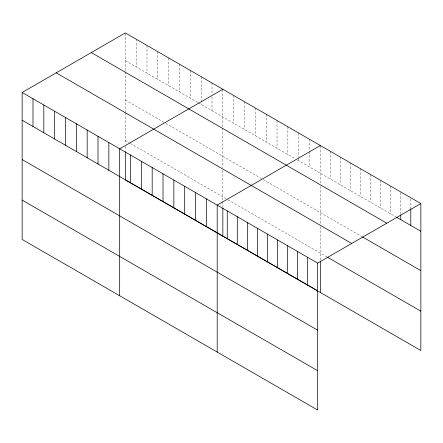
<?xml version="1.0" encoding="UTF-8"?>
<svg xmlns="http://www.w3.org/2000/svg" width="443" height="443" viewBox="0 0 443 443"><rect width="100%" height="100%" fill="white"/><g stroke="black" fill="none" stroke-linecap="round" stroke-linejoin="round"><path stroke-width="0.33" stroke-dasharray="2.21 1.66" d="M125.319 70.492L125.319 32.932M222.846 126.798L222.846 89.237M320.372 183.103L320.372 145.542M125.319 60.652L197.75 102.471M198.32 102.798L295.276 158.777M297.558 160.095L396.025 216.943M125.319 100.002L165.245 123.049M165.815 123.376L262.765 179.354M263.336 179.681L361.743 236.496M125.319 140.536L129.882 143.172M130.452 143.499L227.409 199.477M227.979 199.804L326.873 256.901M410.799 199.101L410.799 207.894M400.754 192.627L400.754 213.587M390.704 186.149L390.704 213.875M380.659 180.345L380.659 208.072M370.608 174.548L370.608 202.268M360.563 168.744L360.563 196.47M350.513 162.941L350.513 190.667M340.468 157.143L340.468 184.864M330.417 151.34L330.417 179.066M320.372 186.381L320.372 224.097M320.372 226.799L320.372 260.362M309.535 139.285L309.535 150.781M309.535 151.456L309.535 167.005M298.698 133.027L298.698 157.37M298.698 158.046L298.698 160.754M287.861 126.77L287.861 154.496M277.025 120.518L277.025 148.239M266.188 114.261L266.188 141.981M255.356 108.003L255.356 135.73M244.519 101.746L244.519 129.472M233.682 95.489L233.682 123.215M222.846 128.105L222.846 167.792M222.846 170.494L222.846 200.779M222.846 201.432L222.846 206.682M212.009 82.979L212.009 94.475M212.009 97.178L212.009 110.7M201.172 76.722L201.172 104.448M190.335 70.465L190.335 98.191M179.504 64.207L179.504 91.934M168.667 57.955L168.667 85.676M157.83 51.698L157.83 79.424M146.993 45.441L146.993 73.167M136.156 39.183L136.156 66.91M125.319 71.799L125.319 112.162M125.319 112.838L125.319 143.814M125.319 146.439L125.319 150.376"/><path stroke-width="0.66" d="M22.15 92.493L317.681 263.114L317.681 410.068L22.15 239.447L22.15 92.493L125.319 32.932L420.85 203.553L420.85 350.507L310.106 286.566M222.846 89.237L119.676 148.798L119.676 295.752M320.372 145.542L217.197 205.103L217.197 352.058M317.681 263.114L420.85 203.553M396.618 217.286L420.85 231.274M91.275 52.584L386.805 223.206M362.335 236.839L420.85 270.623M56.195 72.84L351.725 243.462M327.46 257.245L420.85 311.158M22.15 120.219L317.681 290.841M146.993 192.395L125.319 179.886L125.319 151.683M147.563 192.727L200.601 223.35M201.172 223.676L287.291 273.397M287.861 273.724L309.535 286.239M22.15 159.563L317.681 330.185M22.15 200.103L317.681 370.725M410.799 208.57L410.799 225.476M400.754 214.938L400.754 219.673M320.372 261.016L320.372 292.496M307.63 257.317L307.63 285.037M297.585 251.513L297.585 279.24M287.535 245.715L287.535 273.436M277.49 239.912L277.49 267.638M267.439 234.109L267.439 261.835M257.394 228.311L257.394 256.032M247.344 222.508L247.344 250.234M237.293 216.71L237.293 244.431M227.248 210.907L227.248 238.627M222.846 207.988L222.846 236.191M206.366 198.852L206.366 226.572M195.529 192.594L195.529 220.315M184.692 186.337L184.692 214.063M173.855 180.079L173.855 207.806M163.018 173.822L163.018 201.548M152.182 167.57L152.182 195.291M141.345 161.313L141.345 189.034M130.513 155.056L130.513 182.782M108.84 142.541L108.84 170.267M98.003 136.289L98.003 164.01M87.166 130.032L87.166 157.758M76.329 123.774L76.329 151.5M65.492 117.517L65.492 145.243M54.661 111.265L54.661 138.986M43.824 105.008L43.824 132.728M32.987 98.75L32.987 126.477"/></g></svg>
